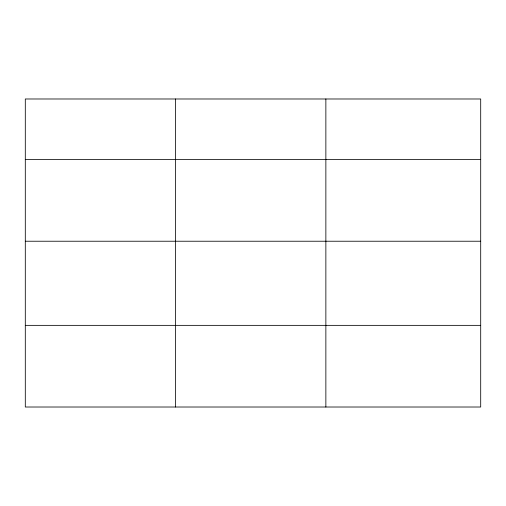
<?xml version="1.0" encoding="UTF-8"?>
<svg xmlns="http://www.w3.org/2000/svg" width="506" height="506" viewBox="0 0 506 506"><rect width="100%" height="100%" fill="white"/><g stroke="black" fill="none" stroke-linecap="round" stroke-linejoin="round"><path stroke-width="0.76" d="M480.7 241.229L480.7 98.986L25.3 98.986L25.3 407.014L480.7 407.014L480.7 241.229L25.3 241.229M25.3 159.573L480.7 159.573M25.3 325.358L480.7 325.358M325.864 98.986L325.864 407.014M175.582 98.986L175.582 407.014"/></g></svg>
